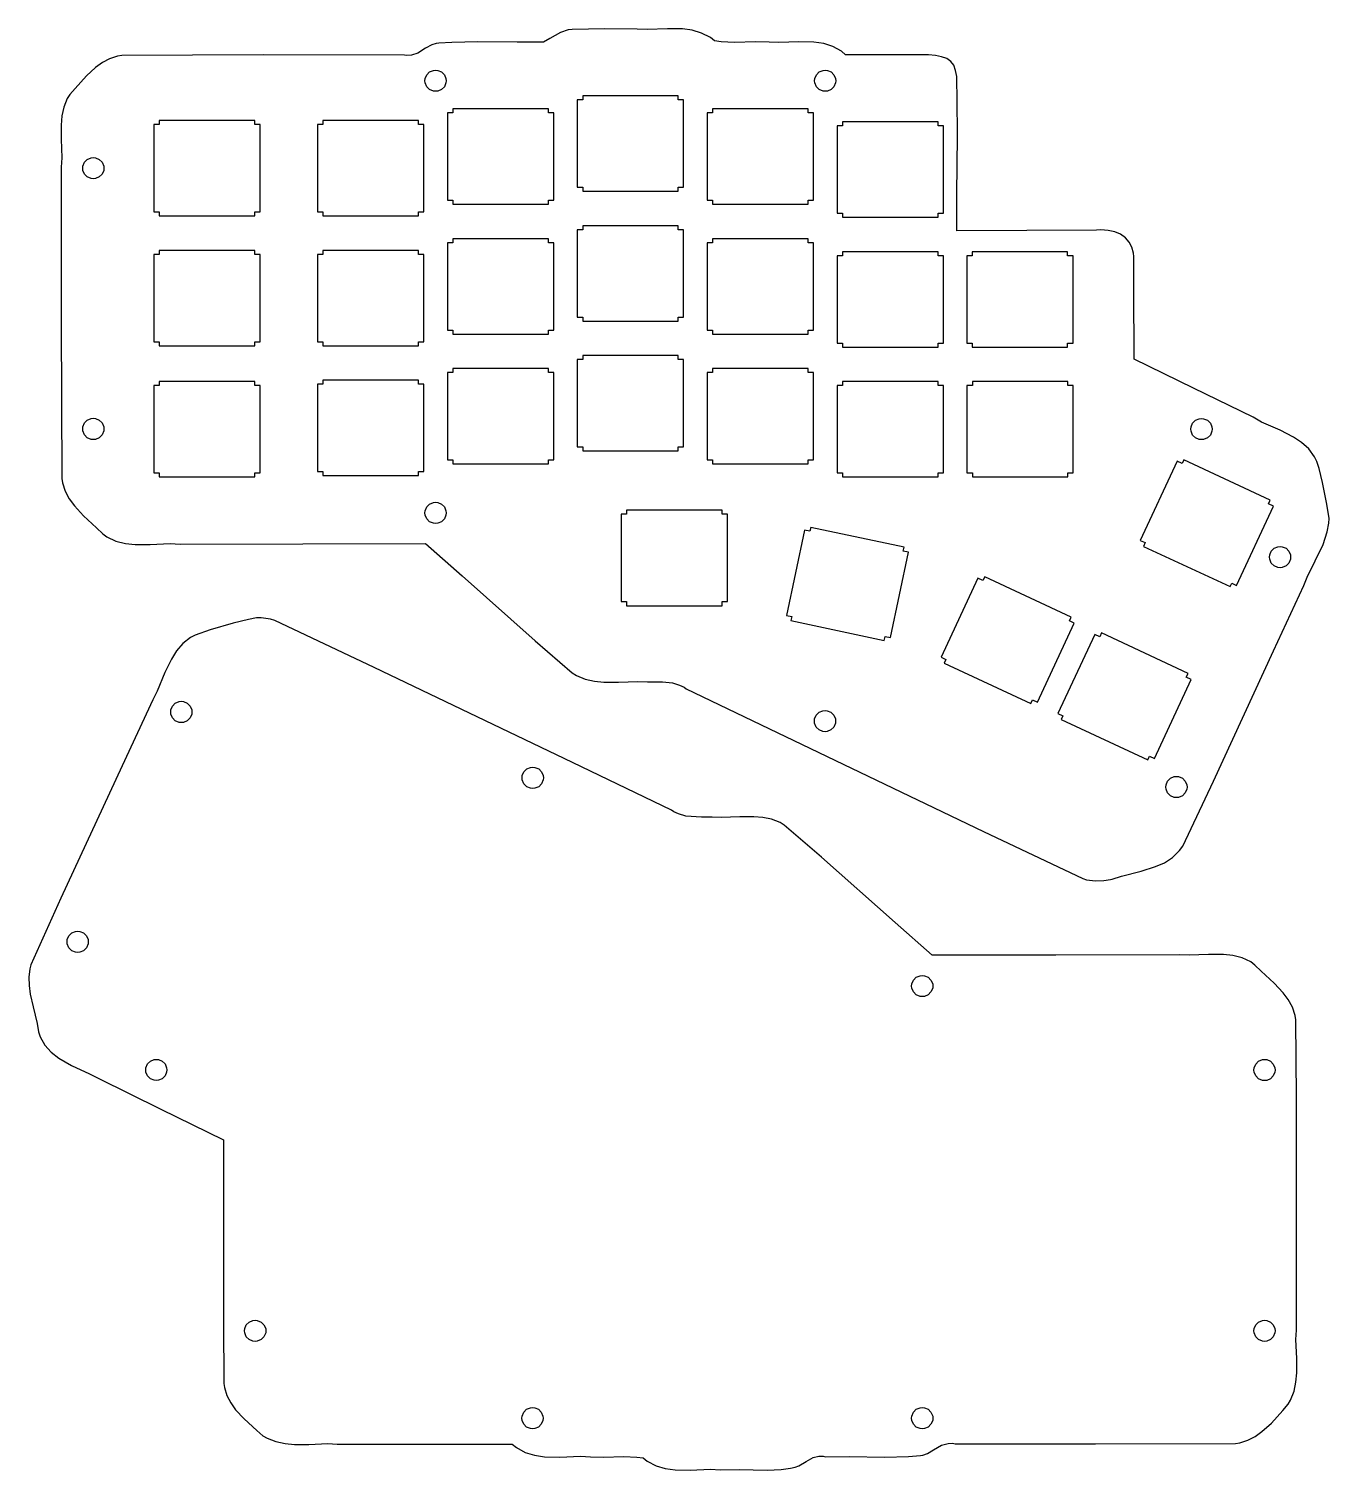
# Model space of a CAD drawing. Extents: x 0.4 to 23.1, y 0.3 to 9.
# Drawn here: x 0.35 to 7.86, y 0.52 to 8.85 of the extents above; entities that cross this region are included whole.
import ezdxf

# ---------------------------------------------------------------- set-up
doc = ezdxf.new("R2010")
doc.units = 0
doc.layers.get('0').update_dxf_attribs({"linetype": 'CONTINUOUS'})

msp = doc.modelspace()

# ---------------------------------------------------------------- linework, layer by layer
at = {"color": 7}
for p, q in [((3.465, 8.839167), (3.421667, 8.824167)), ((3.488333, 8.841667), (3.465, 8.839167)), ((3.676667, 8.844167), (3.488333, 8.841667)), ((3.488333, 8.841667), (3.488333, 8.841667)), ((3.865, 8.843333), (3.676667, 8.844167)), ((3.921667, 8.840833), (3.865, 8.843333)), ((4.039167, 8.845), (3.921667, 8.840833)), ((4.126667, 8.844167), (4.039167, 8.845)), ((4.1825, 8.836667), (4.126667, 8.844167)), ((4.236667, 8.820833), (4.1825, 8.836667)), ((2.678333, 8.753333), (2.6425, 8.734167)), ((2.704167, 8.760833), (2.678333, 8.753333)), ((2.718333, 8.7625), (2.704167, 8.760833)), ((2.793333, 8.766667), (2.718333, 8.7625)), ((2.944167, 8.769167), (2.793333, 8.766667)), ((3.171667, 8.7675), (2.944167, 8.769167)), ((3.3225, 8.768333), (3.171667, 8.7675)), ((3.360833, 8.79), (3.3225, 8.768333)), ((3.421667, 8.824167), (3.360833, 8.79)), ((4.2875, 8.794167), (4.236667, 8.820833)), ((4.311667, 8.775), (4.2875, 8.794167)), ((4.349167, 8.77), (4.311667, 8.775)), ((4.426667, 8.766667), (4.349167, 8.77)), ((4.546667, 8.769167), (4.426667, 8.766667)), ((4.625833, 8.768333), (4.546667, 8.769167)), ((4.681667, 8.765833), (4.625833, 8.768333)), ((4.798333, 8.77), (4.681667, 8.765833)), ((4.885, 8.768333), (4.798333, 8.77)), ((4.941667, 8.76), (4.885, 8.768333)), ((4.994167, 8.7425), (4.941667, 8.76)), ((0.818333, 8.6725), (0.776667, 8.65)), ((0.864167, 8.6875), (0.818333, 8.6725)), ((0.889167, 8.691667), (0.864167, 8.6875)), ((1.704167, 8.694167), (0.889167, 8.691667)), ((2.52, 8.693333), (1.704167, 8.694167)), ((2.534167, 8.690833), (2.52, 8.693333)), ((2.560833, 8.6925), (2.534167, 8.690833)), ((2.5975, 8.705), (2.560833, 8.6925)), ((2.6425, 8.734167), (2.5975, 8.705)), ((5.044167, 8.715), (4.994167, 8.7425)), ((5.0675, 8.695), (5.044167, 8.715)), ((5.295, 8.695), (5.0675, 8.695)), ((5.5225, 8.695), (5.295, 8.695)), ((5.545833, 8.695), (5.5225, 8.695)), ((5.5875, 8.691667), (5.545833, 8.695)), ((5.6225, 8.684167), (5.5875, 8.691667)), ((5.651667, 8.673333), (5.6225, 8.684167)), ((5.675, 8.656667), (5.651667, 8.673333)), ((0.7375, 8.6225), (0.684167, 8.573333)), ((0.776667, 8.65), (0.7375, 8.6225)), ((2.64, 8.5575), (2.649167, 8.579167)), ((2.649167, 8.579167), (2.665833, 8.595833)), ((2.665833, 8.595833), (2.6875, 8.605)), ((2.6875, 8.605), (2.7, 8.605833)), ((2.7, 8.605833), (2.7125, 8.605)), ((2.7125, 8.605), (2.734167, 8.595833)), ((2.734167, 8.595833), (2.750833, 8.579167)), ((2.750833, 8.579167), (2.76, 8.5575)), ((4.89, 8.5575), (4.899167, 8.579167)), ((4.899167, 8.579167), (4.915833, 8.595833)), ((4.915833, 8.595833), (4.9375, 8.605)), ((4.9375, 8.605), (4.95, 8.605833)), ((4.95, 8.605833), (4.9625, 8.605)), ((4.9625, 8.605), (4.984167, 8.595833)), ((4.984167, 8.595833), (5.000833, 8.579167)), ((5.000833, 8.579167), (5.01, 8.5575)), ((5.6925, 8.634167), (5.675, 8.656667)), ((5.703333, 8.605), (5.6925, 8.634167)), ((5.709167, 8.569167), (5.703333, 8.605)), ((0.619167, 8.500833), (0.5875, 8.465833)), ((0.684167, 8.573333), (0.619167, 8.500833)), ((2.639167, 8.545), (2.64, 8.5575)), ((2.64, 8.5325), (2.639167, 8.545)), ((2.649167, 8.510833), (2.64, 8.5325)), ((2.665833, 8.494167), (2.649167, 8.510833)), ((2.6875, 8.485), (2.665833, 8.494167)), ((2.734167, 8.494167), (2.7125, 8.485)), ((2.750833, 8.510833), (2.734167, 8.494167)), ((2.76, 8.5325), (2.750833, 8.510833)), ((2.76, 8.5575), (2.760833, 8.545)), ((2.760833, 8.545), (2.76, 8.5325)), ((2.760833, 8.545), (2.760833, 8.545)), ((4.889167, 8.545), (4.89, 8.5575)), ((4.89, 8.5325), (4.889167, 8.545)), ((4.899167, 8.510833), (4.89, 8.5325)), ((4.915833, 8.494167), (4.899167, 8.510833)), ((4.9375, 8.485), (4.915833, 8.494167)), ((4.984167, 8.494167), (4.9625, 8.485)), ((5.000833, 8.510833), (4.984167, 8.494167)), ((5.01, 8.5325), (5.000833, 8.510833)), ((5.01, 8.5575), (5.010833, 8.545)), ((5.010833, 8.545), (5.01, 8.5325)), ((5.010833, 8.545), (5.010833, 8.545)), ((5.71, 8.548333), (5.709167, 8.569167)), ((5.7125, 8.444167), (5.71, 8.548333)), ((0.573333, 8.441667), (0.553333, 8.3925)), ((0.5875, 8.465833), (0.573333, 8.441667)), ((2.7, 8.484167), (2.6875, 8.485)), ((2.7125, 8.485), (2.7, 8.484167)), ((3.55, 8.434167), (3.518333, 8.434167)), ((3.518333, 8.434167), (3.518333, 7.93)), ((4.101667, 8.4575), (3.55, 8.4575)), ((3.55, 8.4575), (3.55, 8.434167)), ((4.101667, 8.434167), (4.101667, 8.4575)), ((4.1325, 8.434167), (4.101667, 8.434167)), ((4.1325, 7.93), (4.1325, 8.434167)), ((4.95, 8.484167), (4.9375, 8.485)), ((4.9625, 8.485), (4.95, 8.484167)), ((5.714167, 8.225), (5.7125, 8.444167)), ((0.5425, 8.341667), (0.5375, 8.288333)), ((0.553333, 8.3925), (0.5425, 8.341667)), ((2.8, 8.359167), (2.768333, 8.359167)), ((2.768333, 8.359167), (2.768333, 7.855)), ((2.8, 8.3825), (2.8, 8.359167)), ((3.351667, 8.3825), (2.8, 8.3825)), ((2.8, 8.3825), (2.8, 8.3825)), ((3.351667, 8.359167), (3.351667, 8.3825)), ((3.3825, 8.359167), (3.351667, 8.359167)), ((3.3825, 7.855), (3.3825, 8.359167)), ((4.3, 8.359167), (4.268333, 8.359167)), ((4.268333, 8.359167), (4.268333, 7.855)), ((4.851667, 8.3825), (4.3, 8.3825)), ((4.3, 8.3825), (4.3, 8.359167)), ((4.851667, 8.359167), (4.851667, 8.3825)), ((4.8825, 8.359167), (4.851667, 8.359167)), ((4.8825, 7.855), (4.8825, 8.359167)), ((0.5375, 8.288333), (0.538333, 8.2075)), ((1.105, 8.291667), (1.073333, 8.291667)), ((1.073333, 8.291667), (1.073333, 7.7875)), ((1.656667, 8.315), (1.105, 8.315)), ((1.105, 8.315), (1.105, 8.291667)), ((1.656667, 8.291667), (1.656667, 8.315)), ((1.6875, 8.291667), (1.656667, 8.291667)), ((1.6875, 7.7875), (1.6875, 8.291667)), ((2.05, 8.291667), (2.018333, 8.291667)), ((2.018333, 8.291667), (2.018333, 7.7875)), ((2.05, 8.315), (2.05, 8.291667)), ((2.601667, 8.315), (2.05, 8.315)), ((2.05, 8.315), (2.05, 8.315)), ((2.601667, 8.291667), (2.601667, 8.315)), ((2.6325, 8.291667), (2.601667, 8.291667)), ((2.6325, 7.7875), (2.6325, 8.291667)), ((5.05, 8.284167), (5.018333, 8.284167)), ((5.018333, 8.284167), (5.018333, 7.78)), ((5.601667, 8.3075), (5.05, 8.3075)), ((5.05, 8.3075), (5.05, 8.284167)), ((5.601667, 8.284167), (5.601667, 8.3075)), ((5.6325, 8.284167), (5.601667, 8.284167)), ((5.6325, 7.78), (5.6325, 8.284167)), ((0.538333, 8.2075), (0.541667, 8.099167)), ((5.71, 7.889167), (5.714167, 8.225)), ((0.541667, 8.099167), (0.539167, 8.046667)), ((0.6725, 8.074167), (0.689167, 8.090833)), ((0.689167, 8.090833), (0.710833, 8.1)), ((0.710833, 8.1), (0.723333, 8.100833)), ((0.723333, 8.100833), (0.735833, 8.1)), ((0.735833, 8.1), (0.7575, 8.090833)), ((0.7575, 8.090833), (0.774167, 8.074167)), ((0.539167, 8.046667), (0.538333, 7.146667)), ((0.6625, 8.04), (0.663333, 8.0525)), ((0.663333, 8.0275), (0.6625, 8.04)), ((0.663333, 8.0525), (0.6725, 8.074167)), ((0.6725, 8.005833), (0.663333, 8.0275)), ((0.689167, 7.989167), (0.6725, 8.005833)), ((0.774167, 8.005833), (0.7575, 7.989167)), ((0.774167, 8.074167), (0.784167, 8.0525)), ((0.784167, 8.0275), (0.774167, 8.005833)), ((0.784167, 8.0525), (0.785, 8.04)), ((0.785, 8.04), (0.784167, 8.0275)), ((0.785, 8.04), (0.785, 8.04)), ((0.710833, 7.98), (0.689167, 7.989167)), ((0.723333, 7.979167), (0.710833, 7.98)), ((0.735833, 7.98), (0.723333, 7.979167)), ((0.7575, 7.989167), (0.735833, 7.98)), ((3.518333, 7.93), (3.55, 7.93)), ((3.55, 7.93), (3.55, 7.906667)), ((4.101667, 7.906667), (4.101667, 7.93)), ((4.101667, 7.93), (4.1325, 7.93)), ((2.768333, 7.855), (2.8, 7.855)), ((2.8, 7.855), (2.8, 7.831667)), ((2.8, 7.831667), (3.351667, 7.831667)), ((3.351667, 7.831667), (3.351667, 7.855)), ((3.351667, 7.855), (3.3825, 7.855)), ((3.55, 7.906667), (4.101667, 7.906667)), ((3.55, 7.906667), (3.55, 7.906667)), ((4.268333, 7.855), (4.3, 7.855)), ((4.3, 7.855), (4.3, 7.831667)), ((4.3, 7.831667), (4.851667, 7.831667)), ((4.3, 7.831667), (4.3, 7.831667)), ((4.851667, 7.831667), (4.851667, 7.855)), ((4.851667, 7.855), (4.8825, 7.855)), ((5.71, 7.678333), (5.71, 7.889167)), ((1.073333, 7.7875), (1.105, 7.7875)), ((1.105, 7.7875), (1.105, 7.764167)), ((1.105, 7.764167), (1.656667, 7.764167)), ((1.105, 7.764167), (1.105, 7.764167)), ((1.656667, 7.764167), (1.656667, 7.7875)), ((1.656667, 7.7875), (1.6875, 7.7875)), ((2.018333, 7.7875), (2.05, 7.7875)), ((2.05, 7.7875), (2.05, 7.764167)), ((2.05, 7.764167), (2.601667, 7.764167)), ((2.601667, 7.764167), (2.601667, 7.7875)), ((2.601667, 7.7875), (2.6325, 7.7875)), ((5.018333, 7.78), (5.05, 7.78)), ((5.018333, 7.78), (5.018333, 7.78)), ((5.05, 7.78), (5.05, 7.756667)), ((5.05, 7.756667), (5.601667, 7.756667)), ((5.601667, 7.756667), (5.601667, 7.78)), ((5.601667, 7.78), (5.6325, 7.78)), ((3.55, 7.684167), (3.518333, 7.684167)), ((3.518333, 7.684167), (3.518333, 7.18)), ((4.101667, 7.7075), (3.55, 7.7075)), ((3.55, 7.7075), (3.55, 7.684167)), ((4.101667, 7.684167), (4.101667, 7.7075)), ((4.101667, 7.7075), (4.101667, 7.7075)), ((4.1325, 7.684167), (4.101667, 7.684167)), ((4.1325, 7.18), (4.1325, 7.684167)), ((6.114167, 7.68), (5.71, 7.678333)), ((6.5175, 7.681667), (6.114167, 7.68)), ((6.540833, 7.683333), (6.5175, 7.681667)), ((6.584167, 7.680833), (6.540833, 7.683333)), ((6.6225, 7.6725), (6.584167, 7.680833)), ((6.655833, 7.658333), (6.6225, 7.6725)), ((2.8, 7.609167), (2.768333, 7.609167)), ((2.768333, 7.609167), (2.768333, 7.105)), ((2.8, 7.6325), (2.8, 7.609167)), ((3.351667, 7.6325), (2.8, 7.6325)), ((2.8, 7.6325), (2.8, 7.6325)), ((3.351667, 7.609167), (3.351667, 7.6325)), ((3.3825, 7.609167), (3.351667, 7.609167)), ((3.3825, 7.105), (3.3825, 7.609167)), ((4.3, 7.609167), (4.268333, 7.609167)), ((4.268333, 7.609167), (4.268333, 7.105)), ((4.851667, 7.6325), (4.3, 7.6325)), ((4.3, 7.6325), (4.3, 7.609167)), ((4.851667, 7.609167), (4.851667, 7.6325)), ((4.8825, 7.609167), (4.851667, 7.609167)), ((4.8825, 7.105), (4.8825, 7.609167)), ((6.683333, 7.638333), (6.655833, 7.658333)), ((6.705, 7.613333), (6.683333, 7.638333)), ((6.720833, 7.583333), (6.705, 7.613333)), ((6.73, 7.549167), (6.720833, 7.583333)), ((1.105, 7.541667), (1.073333, 7.541667)), ((1.073333, 7.541667), (1.073333, 7.0375)), ((1.656667, 7.565), (1.105, 7.565)), ((1.105, 7.565), (1.105, 7.541667)), ((1.656667, 7.541667), (1.656667, 7.565)), ((1.6875, 7.541667), (1.656667, 7.541667)), ((1.6875, 7.0375), (1.6875, 7.541667)), ((2.05, 7.541667), (2.018333, 7.541667)), ((2.018333, 7.541667), (2.018333, 7.0375)), ((2.601667, 7.565), (2.05, 7.565)), ((2.05, 7.565), (2.05, 7.541667)), ((2.601667, 7.541667), (2.601667, 7.565)), ((2.6325, 7.541667), (2.601667, 7.541667)), ((2.6325, 7.0375), (2.6325, 7.541667)), ((5.05, 7.534167), (5.018333, 7.534167)), ((5.018333, 7.534167), (5.018333, 7.03)), ((5.601667, 7.5575), (5.05, 7.5575)), ((5.05, 7.5575), (5.05, 7.534167)), ((5.601667, 7.534167), (5.601667, 7.5575)), ((5.6325, 7.534167), (5.601667, 7.534167)), ((5.6325, 7.03), (5.6325, 7.534167)), ((5.799167, 7.533333), (5.7675, 7.533333)), ((5.7675, 7.533333), (5.7675, 7.029167)), ((6.35, 7.556667), (5.799167, 7.556667)), ((5.799167, 7.556667), (5.799167, 7.533333)), ((6.35, 7.533333), (6.35, 7.556667)), ((6.381667, 7.533333), (6.35, 7.533333)), ((6.381667, 7.029167), (6.381667, 7.533333)), ((6.731667, 7.53), (6.73, 7.549167)), ((6.7325, 7.345833), (6.731667, 7.53)), ((6.735, 6.936667), (6.7325, 7.345833)), ((3.518333, 7.18), (3.55, 7.18)), ((3.55, 7.18), (3.55, 7.156667)), ((4.101667, 7.156667), (4.101667, 7.18)), ((4.101667, 7.18), (4.1325, 7.18)), ((0.538333, 7.146667), (0.541667, 6.2475)), ((2.768333, 7.105), (2.8, 7.105)), ((2.8, 7.105), (2.8, 7.081667)), ((2.8, 7.081667), (3.351667, 7.081667)), ((3.351667, 7.081667), (3.351667, 7.105)), ((3.351667, 7.105), (3.3825, 7.105)), ((3.55, 7.156667), (4.101667, 7.156667)), ((4.268333, 7.105), (4.3, 7.105)), ((4.3, 7.105), (4.3, 7.081667)), ((4.3, 7.081667), (4.851667, 7.081667)), ((4.851667, 7.081667), (4.851667, 7.105)), ((4.851667, 7.105), (4.8825, 7.105)), ((4.851667, 7.081667), (4.851667, 7.081667)), ((1.073333, 7.0375), (1.105, 7.0375)), ((1.105, 7.0375), (1.105, 7.014167)), ((1.105, 7.014167), (1.656667, 7.014167)), ((1.105, 7.014167), (1.105, 7.014167)), ((1.656667, 7.014167), (1.656667, 7.0375)), ((1.656667, 7.0375), (1.6875, 7.0375)), ((2.018333, 7.0375), (2.05, 7.0375)), ((2.05, 7.0375), (2.05, 7.014167)), ((2.05, 7.014167), (2.601667, 7.014167)), ((2.05, 7.014167), (2.05, 7.014167)), ((2.601667, 7.014167), (2.601667, 7.0375)), ((2.601667, 7.0375), (2.6325, 7.0375)), ((5.018333, 7.03), (5.05, 7.03)), ((5.05, 7.03), (5.05, 7.006667)), ((5.05, 7.006667), (5.601667, 7.006667)), ((5.05, 7.006667), (5.05, 7.006667)), ((5.601667, 7.006667), (5.601667, 7.03)), ((5.601667, 7.03), (5.6325, 7.03)), ((5.7675, 7.029167), (5.799167, 7.029167)), ((5.799167, 7.029167), (5.799167, 7.005)), ((5.799167, 7.005), (6.35, 7.005)), ((5.799167, 7.005), (5.799167, 7.005)), ((6.35, 7.005), (6.35, 7.029167)), ((6.35, 7.029167), (6.381667, 7.029167)), ((3.55, 6.934167), (3.518333, 6.934167)), ((3.518333, 6.934167), (3.518333, 6.43)), ((3.55, 6.9575), (3.55, 6.934167)), ((4.101667, 6.9575), (3.55, 6.9575)), ((3.55, 6.9575), (3.55, 6.9575)), ((4.101667, 6.934167), (4.101667, 6.9575)), ((4.1325, 6.934167), (4.101667, 6.934167)), ((4.1325, 6.43), (4.1325, 6.934167)), ((7.0775, 6.768333), (6.735, 6.936667)), ((2.8, 6.859167), (2.768333, 6.859167)), ((2.768333, 6.859167), (2.768333, 6.355)), ((2.8, 6.8825), (2.8, 6.859167)), ((3.351667, 6.8825), (2.8, 6.8825)), ((2.8, 6.8825), (2.8, 6.8825)), ((3.351667, 6.859167), (3.351667, 6.8825)), ((3.3825, 6.859167), (3.351667, 6.859167)), ((3.3825, 6.355), (3.3825, 6.859167)), ((4.3, 6.859167), (4.268333, 6.859167)), ((4.268333, 6.859167), (4.268333, 6.355)), ((4.851667, 6.8825), (4.3, 6.8825)), ((4.3, 6.8825), (4.3, 6.859167)), ((4.851667, 6.859167), (4.851667, 6.8825)), ((4.8825, 6.859167), (4.851667, 6.859167)), ((4.8825, 6.355), (4.8825, 6.859167)), ((1.105, 6.784167), (1.073333, 6.784167)), ((1.073333, 6.784167), (1.073333, 6.28)), ((1.656667, 6.8075), (1.105, 6.8075)), ((1.105, 6.8075), (1.105, 6.784167)), ((1.656667, 6.784167), (1.656667, 6.8075)), ((1.6875, 6.784167), (1.656667, 6.784167)), ((1.6875, 6.28), (1.6875, 6.784167)), ((2.05, 6.791667), (2.018333, 6.791667)), ((2.018333, 6.791667), (2.018333, 6.2875)), ((2.601667, 6.815), (2.05, 6.815)), ((2.05, 6.815), (2.05, 6.791667)), ((2.601667, 6.791667), (2.601667, 6.815)), ((2.6325, 6.791667), (2.601667, 6.791667)), ((2.6325, 6.2875), (2.6325, 6.791667)), ((5.05, 6.784167), (5.018333, 6.784167)), ((5.018333, 6.784167), (5.018333, 6.28)), ((5.601667, 6.8075), (5.05, 6.8075)), ((5.05, 6.8075), (5.05, 6.784167)), ((5.601667, 6.784167), (5.601667, 6.8075)), ((5.6325, 6.784167), (5.601667, 6.784167)), ((5.6325, 6.28), (5.6325, 6.784167)), ((5.768333, 6.784167), (5.768333, 6.28)), ((5.8, 6.784167), (5.768333, 6.784167)), ((5.768333, 6.784167), (5.768333, 6.784167)), ((6.351667, 6.8075), (5.8, 6.8075)), ((5.8, 6.8075), (5.8, 6.784167)), ((6.351667, 6.784167), (6.351667, 6.8075)), ((6.3825, 6.784167), (6.351667, 6.784167)), ((6.3825, 6.28), (6.3825, 6.784167)), ((7.420833, 6.600833), (7.0775, 6.768333)), ((0.6725, 6.568333), (0.689167, 6.585)), ((0.689167, 6.585), (0.710833, 6.594167)), ((0.710833, 6.594167), (0.723333, 6.595)), ((0.723333, 6.595), (0.735833, 6.594167)), ((0.735833, 6.594167), (0.7575, 6.585)), ((0.7575, 6.585), (0.774167, 6.568333)), ((7.071667, 6.566667), (7.088333, 6.583333)), ((7.088333, 6.583333), (7.11, 6.5925)), ((7.11, 6.5925), (7.1225, 6.593333)), ((7.1225, 6.593333), (7.135, 6.5925)), ((7.135, 6.5925), (7.1575, 6.583333)), ((7.1575, 6.583333), (7.174167, 6.566667)), ((7.47, 6.573333), (7.420833, 6.600833)), ((0.6625, 6.534167), (0.663333, 6.545833)), ((0.663333, 6.521667), (0.6625, 6.534167)), ((0.663333, 6.545833), (0.6725, 6.568333)), ((0.6725, 6.499167), (0.663333, 6.521667)), ((0.689167, 6.4825), (0.6725, 6.499167)), ((0.774167, 6.499167), (0.7575, 6.4825)), ((0.774167, 6.568333), (0.784167, 6.545833)), ((0.784167, 6.521667), (0.774167, 6.499167)), ((0.784167, 6.545833), (0.785, 6.534167)), ((0.785, 6.534167), (0.784167, 6.521667)), ((0.785, 6.534167), (0.785, 6.534167)), ((7.061667, 6.5325), (7.0625, 6.545)), ((7.0625, 6.52), (7.061667, 6.5325)), ((7.0625, 6.545), (7.071667, 6.566667)), ((7.071667, 6.498333), (7.0625, 6.52)), ((7.088333, 6.481667), (7.071667, 6.498333)), ((7.174167, 6.498333), (7.1575, 6.481667)), ((7.174167, 6.566667), (7.183333, 6.545)), ((7.183333, 6.52), (7.174167, 6.498333)), ((7.183333, 6.545), (7.184167, 6.5325)), ((7.184167, 6.5325), (7.183333, 6.52)), ((7.184167, 6.5325), (7.184167, 6.5325)), ((7.576667, 6.526667), (7.47, 6.573333)), ((7.653333, 6.486667), (7.576667, 6.526667)), ((0.710833, 6.473333), (0.689167, 6.4825)), ((0.723333, 6.4725), (0.710833, 6.473333)), ((0.735833, 6.473333), (0.723333, 6.4725)), ((0.7575, 6.4825), (0.735833, 6.473333)), ((3.518333, 6.43), (3.55, 6.43)), ((3.55, 6.43), (3.55, 6.406667)), ((4.101667, 6.406667), (4.101667, 6.43)), ((4.101667, 6.43), (4.1325, 6.43)), ((7.11, 6.4725), (7.088333, 6.481667)), ((7.1225, 6.471667), (7.11, 6.4725)), ((7.135, 6.4725), (7.1225, 6.471667)), ((7.1575, 6.481667), (7.135, 6.4725)), ((7.700833, 6.455833), (7.653333, 6.486667)), ((7.7425, 6.418333), (7.700833, 6.455833)), ((7.775833, 6.3725), (7.7425, 6.418333)), ((2.768333, 6.355), (2.8, 6.355)), ((2.8, 6.355), (2.8, 6.331667)), ((2.8, 6.331667), (3.351667, 6.331667)), ((3.351667, 6.331667), (3.351667, 6.355)), ((3.351667, 6.355), (3.3825, 6.355)), ((3.55, 6.406667), (4.101667, 6.406667)), ((4.268333, 6.355), (4.3, 6.355)), ((4.3, 6.355), (4.3, 6.331667)), ((4.3, 6.331667), (4.851667, 6.331667)), ((4.851667, 6.331667), (4.851667, 6.355)), ((4.851667, 6.355), (4.8825, 6.355)), ((4.851667, 6.331667), (4.851667, 6.331667)), ((6.981667, 6.346667), (6.769167, 5.89)), ((7.010833, 6.333333), (6.981667, 6.346667)), ((7.020833, 6.355), (7.010833, 6.333333)), ((7.52, 6.121667), (7.020833, 6.355)), ((7.789167, 6.345833), (7.775833, 6.3725)), ((7.801667, 6.305833), (7.789167, 6.345833)), ((0.541667, 6.2475), (0.545833, 6.221667)), ((1.073333, 6.28), (1.105, 6.28)), ((1.105, 6.28), (1.105, 6.256667)), ((1.105, 6.256667), (1.656667, 6.256667)), ((1.105, 6.256667), (1.105, 6.256667)), ((1.656667, 6.256667), (1.656667, 6.28)), ((1.656667, 6.28), (1.6875, 6.28)), ((2.018333, 6.2875), (2.05, 6.2875)), ((2.05, 6.2875), (2.05, 6.264167)), ((2.05, 6.264167), (2.601667, 6.264167)), ((2.05, 6.264167), (2.05, 6.264167)), ((2.601667, 6.264167), (2.601667, 6.2875)), ((2.601667, 6.2875), (2.6325, 6.2875)), ((5.018333, 6.28), (5.05, 6.28)), ((5.05, 6.28), (5.05, 6.256667)), ((5.05, 6.256667), (5.601667, 6.256667)), ((5.05, 6.256667), (5.05, 6.256667)), ((5.601667, 6.256667), (5.601667, 6.28)), ((5.601667, 6.28), (5.6325, 6.28)), ((5.768333, 6.28), (5.8, 6.28)), ((5.8, 6.28), (5.8, 6.256667)), ((5.8, 6.256667), (6.351667, 6.256667)), ((6.351667, 6.256667), (6.351667, 6.28)), ((6.351667, 6.28), (6.3825, 6.28)), ((7.8225, 6.223333), (7.801667, 6.305833)), ((0.545833, 6.221667), (0.561667, 6.173333)), ((0.561667, 6.173333), (0.585, 6.129167)), ((7.8475, 6.099167), (7.8225, 6.223333)), ((0.585, 6.129167), (0.615, 6.089167)), ((0.615, 6.089167), (0.6675, 6.0325)), ((2.64, 6.060833), (2.649167, 6.083333)), ((2.649167, 6.083333), (2.665833, 6.099167)), ((2.665833, 6.099167), (2.6875, 6.109167)), ((2.6875, 6.109167), (2.7, 6.11)), ((2.7, 6.11), (2.7125, 6.109167)), ((2.7125, 6.109167), (2.734167, 6.099167)), ((2.734167, 6.099167), (2.750833, 6.083333)), ((2.750833, 6.083333), (2.76, 6.060833)), ((7.325833, 5.63), (7.538333, 6.086667)), ((7.51, 6.1), (7.52, 6.121667)), ((7.538333, 6.086667), (7.51, 6.1)), ((7.51, 6.1), (7.51, 6.1)), ((7.86, 6.015833), (7.8475, 6.099167)), ((0.6675, 6.0325), (0.7425, 5.9625)), ((2.639167, 6.048333), (2.64, 6.060833)), ((2.64, 6.035833), (2.639167, 6.048333)), ((2.649167, 6.014167), (2.64, 6.035833)), ((2.665833, 5.9975), (2.649167, 6.014167)), ((2.6875, 5.988333), (2.665833, 5.9975)), ((2.734167, 5.9975), (2.7125, 5.988333)), ((2.750833, 6.014167), (2.734167, 5.9975)), ((2.76, 6.035833), (2.750833, 6.014167)), ((2.76, 6.060833), (2.760833, 6.048333)), ((2.760833, 6.048333), (2.76, 6.035833)), ((2.760833, 6.048333), (2.760833, 6.048333)), ((3.803333, 6.040833), (3.771667, 6.040833)), ((3.771667, 6.040833), (3.771667, 5.536667)), ((3.803333, 6.064167), (3.803333, 6.040833)), ((4.354167, 6.064167), (3.803333, 6.064167)), ((3.803333, 6.064167), (3.803333, 6.064167)), ((4.354167, 6.040833), (4.354167, 6.064167)), ((4.385833, 6.040833), (4.354167, 6.040833)), ((4.385833, 5.536667), (4.385833, 6.040833)), ((7.858333, 5.989167), (7.86, 6.015833)), ((0.7425, 5.9625), (0.778333, 5.926667)), ((0.778333, 5.926667), (0.8025, 5.91)), ((2.7, 5.9875), (2.6875, 5.988333)), ((2.7125, 5.988333), (2.7, 5.9875)), ((4.830833, 5.949167), (4.725833, 5.455833)), ((4.861667, 5.9425), (4.830833, 5.949167)), ((4.866667, 5.965), (4.861667, 5.9425)), ((5.405833, 5.850833), (4.866667, 5.965)), ((7.825, 5.865), (7.849167, 5.938333)), ((7.849167, 5.938333), (7.858333, 5.989167)), ((0.8025, 5.91), (0.854167, 5.885833)), ((0.854167, 5.885833), (0.909167, 5.8725)), ((0.909167, 5.8725), (0.965, 5.865833)), ((0.965, 5.865833), (1.0525, 5.865833)), ((1.0525, 5.865833), (1.168333, 5.870833)), ((1.168333, 5.870833), (1.225, 5.868333)), ((1.225, 5.868333), (1.934167, 5.869167)), ((1.934167, 5.869167), (2.6425, 5.870833)), ((2.6425, 5.870833), (2.854167, 5.684167)), ((5.400833, 5.8275), (5.405833, 5.850833)), ((6.769167, 5.89), (6.7975, 5.876667)), ((6.7975, 5.876667), (6.7875, 5.855)), ((6.7875, 5.855), (7.2875, 5.6225)), ((7.525833, 5.8275), (7.5425, 5.844167)), ((7.5425, 5.844167), (7.564167, 5.853333)), ((7.564167, 5.853333), (7.576667, 5.854167)), ((7.576667, 5.854167), (7.589167, 5.853333)), ((7.589167, 5.853333), (7.610833, 5.844167)), ((7.610833, 5.844167), (7.6275, 5.8275)), ((7.78, 5.770833), (7.825, 5.865)), ((5.326667, 5.328333), (5.431667, 5.820833)), ((5.431667, 5.820833), (5.400833, 5.8275)), ((7.515833, 5.793333), (7.516667, 5.805833)), ((7.516667, 5.780833), (7.515833, 5.793333)), ((7.516667, 5.805833), (7.525833, 5.8275)), ((7.525833, 5.758333), (7.516667, 5.780833)), ((7.5425, 5.7425), (7.525833, 5.758333)), ((7.6275, 5.758333), (7.610833, 5.7425)), ((7.6275, 5.8275), (7.636667, 5.805833)), ((7.636667, 5.780833), (7.6275, 5.758333)), ((7.636667, 5.805833), (7.6375, 5.793333)), ((7.6375, 5.793333), (7.636667, 5.780833)), ((7.6375, 5.793333), (7.6375, 5.793333)), ((7.733333, 5.676667), (7.78, 5.770833)), ((2.854167, 5.684167), (3.275833, 5.309167)), ((5.831667, 5.671667), (5.619167, 5.215)), ((5.860833, 5.658333), (5.831667, 5.671667)), ((5.870833, 5.68), (5.860833, 5.658333)), ((6.37, 5.446667), (5.870833, 5.68)), ((7.564167, 5.7325), (7.5425, 5.7425)), ((7.576667, 5.731667), (7.564167, 5.7325)), ((7.589167, 5.7325), (7.576667, 5.731667)), ((7.610833, 5.7425), (7.589167, 5.7325)), ((7.713333, 5.629167), (7.733333, 5.676667)), ((7.2875, 5.6225), (7.2975, 5.643333)), ((7.2975, 5.643333), (7.325833, 5.63)), ((7.539167, 5.2525), (7.713333, 5.629167)), ((3.771667, 5.536667), (3.803333, 5.536667)), ((3.803333, 5.536667), (3.803333, 5.5125)), ((3.803333, 5.5125), (4.354167, 5.5125)), ((4.354167, 5.5125), (4.354167, 5.536667)), ((4.354167, 5.536667), (4.385833, 5.536667)), ((1.620833, 5.4325), (1.531667, 5.411667)), ((1.665833, 5.441667), (1.620833, 5.4325)), ((1.693333, 5.4425), (1.665833, 5.441667)), ((1.665833, 5.441667), (1.665833, 5.441667)), ((1.746667, 5.434167), (1.693333, 5.4425)), ((1.7725, 5.4275), (1.746667, 5.434167)), ((2.345833, 5.155833), (1.7725, 5.4275)), ((4.725833, 5.455833), (4.756667, 5.449167)), ((4.756667, 5.449167), (4.751667, 5.426667)), ((4.751667, 5.426667), (5.290833, 5.311667)), ((6.36, 5.425), (6.37, 5.446667)), ((6.388333, 5.411667), (6.36, 5.425)), ((1.311667, 5.3425), (1.285833, 5.328333)), ((1.398333, 5.3725), (1.311667, 5.3425)), ((1.531667, 5.411667), (1.398333, 5.3725)), ((5.290833, 5.311667), (5.295833, 5.335)), ((5.295833, 5.335), (5.326667, 5.328333)), ((5.295833, 5.335), (5.295833, 5.335)), ((6.175833, 4.955), (6.388333, 5.411667)), ((6.506667, 5.346667), (6.294167, 4.89)), ((6.535833, 5.333333), (6.506667, 5.346667)), ((6.545833, 5.355), (6.535833, 5.333333)), ((7.045, 5.121667), (6.545833, 5.355)), ((1.205, 5.251667), (1.175, 5.204167)), ((1.240833, 5.294167), (1.205, 5.251667)), ((1.285833, 5.328333), (1.240833, 5.294167)), ((3.275833, 5.309167), (3.489167, 5.124167)), ((7.191667, 4.498333), (7.539167, 5.2525)), ((1.175, 5.204167), (1.1375, 5.125833)), ((5.619167, 5.215), (5.6475, 5.201667)), ((5.6475, 5.201667), (5.6375, 5.18)), ((5.6375, 5.18), (6.136667, 4.9475)), ((5.6375, 5.18), (5.6375, 5.18)), ((1.1375, 5.125833), (1.093333, 5.019167)), ((3.490833, 4.605833), (2.345833, 5.155833)), ((3.489167, 5.124167), (3.513333, 5.108333)), ((3.513333, 5.108333), (3.564167, 5.0875)), ((3.564167, 5.0875), (3.6175, 5.075833)), ((6.850833, 4.63), (7.063333, 5.086667)), ((7.035, 5.1), (7.045, 5.121667)), ((7.063333, 5.086667), (7.035, 5.1)), ((7.035, 5.1), (7.035, 5.1)), ((1.093333, 5.019167), (1.0675, 4.969167)), ((3.6175, 5.075833), (3.6725, 5.070833)), ((3.6725, 5.070833), (3.755833, 5.070833)), ((3.755833, 5.070833), (3.868333, 5.075)), ((3.868333, 5.075), (3.923333, 5.0725)), ((3.923333, 5.0725), (3.9525, 5.073333)), ((3.9525, 5.073333), (4.010833, 5.073333)), ((4.010833, 5.073333), (4.0675, 5.0675)), ((4.0675, 5.0675), (4.108333, 5.054167)), ((4.108333, 5.054167), (4.135, 5.040833)), ((4.135, 5.040833), (4.1475, 5.031667)), ((4.1475, 5.031667), (4.72, 4.7575)), ((1.0675, 4.969167), (0.890833, 4.586667)), ((1.171667, 4.910833), (1.180833, 4.9325)), ((1.180833, 4.9325), (1.1975, 4.949167)), ((1.1975, 4.949167), (1.22, 4.958333)), ((1.22, 4.958333), (1.2325, 4.96)), ((1.2325, 4.96), (1.244167, 4.958333)), ((1.244167, 4.958333), (1.266667, 4.949167)), ((1.266667, 4.949167), (1.283333, 4.9325)), ((1.283333, 4.9325), (1.2925, 4.910833)), ((6.136667, 4.9475), (6.146667, 4.968333)), ((6.146667, 4.968333), (6.175833, 4.955)), ((1.170833, 4.898333), (1.171667, 4.910833)), ((1.171667, 4.885833), (1.170833, 4.898333)), ((1.170833, 4.898333), (1.170833, 4.898333)), ((1.180833, 4.864167), (1.171667, 4.885833)), ((1.1975, 4.8475), (1.180833, 4.864167)), ((1.22, 4.838333), (1.1975, 4.8475)), ((1.2325, 4.8375), (1.22, 4.838333)), ((1.244167, 4.838333), (1.2325, 4.8375)), ((1.266667, 4.8475), (1.244167, 4.838333)), ((1.283333, 4.864167), (1.266667, 4.8475)), ((1.2925, 4.885833), (1.283333, 4.864167)), ((1.2925, 4.910833), (1.293333, 4.898333)), ((1.293333, 4.898333), (1.2925, 4.885833)), ((4.888333, 4.845833), (4.889167, 4.858333)), ((4.889167, 4.833333), (4.888333, 4.845833)), ((4.889167, 4.858333), (4.898333, 4.88)), ((4.898333, 4.810833), (4.889167, 4.833333)), ((4.898333, 4.88), (4.915, 4.896667)), ((4.915, 4.896667), (4.936667, 4.905833)), ((4.936667, 4.905833), (4.949167, 4.906667)), ((4.949167, 4.906667), (4.961667, 4.905833)), ((4.961667, 4.905833), (4.983333, 4.896667)), ((4.983333, 4.896667), (5, 4.88)), ((5, 4.88), (5.009167, 4.858333)), ((5.009167, 4.833333), (5, 4.810833)), ((5.009167, 4.858333), (5.01, 4.845833)), ((5.01, 4.845833), (5.009167, 4.833333)), ((5.01, 4.845833), (5.01, 4.845833)), ((6.294167, 4.89), (6.3225, 4.876667)), ((6.3225, 4.876667), (6.3125, 4.855)), ((6.3125, 4.855), (6.8125, 4.6225)), ((4.72, 4.7575), (5.864167, 4.208333)), ((4.915, 4.795), (4.898333, 4.810833)), ((4.936667, 4.785), (4.915, 4.795)), ((4.949167, 4.784167), (4.936667, 4.785)), ((4.961667, 4.785), (4.949167, 4.784167)), ((4.983333, 4.795), (4.961667, 4.785)), ((5, 4.810833), (4.983333, 4.795)), ((0.890833, 4.586667), (0.536667, 3.8225)), ((4.063333, 4.331667), (3.490833, 4.605833)), ((6.8125, 4.6225), (6.8225, 4.643333)), ((6.8225, 4.643333), (6.850833, 4.63)), ((3.2, 4.518333), (3.200833, 4.530833)), ((3.200833, 4.505833), (3.2, 4.518333)), ((3.2, 4.518333), (3.2, 4.518333)), ((3.200833, 4.530833), (3.21, 4.5525)), ((3.21, 4.483333), (3.200833, 4.505833)), ((3.21, 4.5525), (3.226667, 4.569167)), ((3.226667, 4.569167), (3.248333, 4.578333)), ((3.248333, 4.578333), (3.260833, 4.579167)), ((3.260833, 4.579167), (3.273333, 4.578333)), ((3.273333, 4.578333), (3.295833, 4.569167)), ((3.295833, 4.569167), (3.311667, 4.5525)), ((3.311667, 4.5525), (3.321667, 4.530833)), ((3.321667, 4.505833), (3.311667, 4.483333)), ((3.321667, 4.530833), (3.3225, 4.518333)), ((3.3225, 4.518333), (3.321667, 4.505833)), ((6.918333, 4.4775), (6.9275, 4.499167)), ((6.9275, 4.499167), (6.944167, 4.515833)), ((6.944167, 4.515833), (6.965833, 4.525)), ((6.965833, 4.525), (6.978333, 4.525833)), ((6.978333, 4.525833), (6.990833, 4.525)), ((6.990833, 4.525), (7.0125, 4.515833)), ((7.0125, 4.515833), (7.029167, 4.499167)), ((7.014167, 4.123333), (7.191667, 4.498333)), ((7.029167, 4.499167), (7.038333, 4.4775)), ((3.226667, 4.466667), (3.21, 4.483333)), ((3.248333, 4.4575), (3.226667, 4.466667)), ((3.260833, 4.456667), (3.248333, 4.4575)), ((3.273333, 4.4575), (3.260833, 4.456667)), ((3.295833, 4.466667), (3.273333, 4.4575)), ((3.311667, 4.483333), (3.295833, 4.466667)), ((6.9175, 4.465), (6.918333, 4.4775)), ((6.918333, 4.4525), (6.9175, 4.465)), ((6.9275, 4.430833), (6.918333, 4.4525)), ((6.944167, 4.414167), (6.9275, 4.430833)), ((6.965833, 4.405), (6.944167, 4.414167)), ((7.0125, 4.414167), (6.990833, 4.405)), ((7.029167, 4.430833), (7.0125, 4.414167)), ((7.038333, 4.4525), (7.029167, 4.430833)), ((7.038333, 4.4775), (7.039167, 4.465)), ((7.039167, 4.465), (7.038333, 4.4525)), ((7.039167, 4.465), (7.039167, 4.465)), ((4.076667, 4.3225), (4.063333, 4.331667)), ((6.978333, 4.404167), (6.965833, 4.405)), ((6.990833, 4.405), (6.978333, 4.404167)), ((4.103333, 4.309167), (4.076667, 4.3225)), ((4.145833, 4.295833), (4.103333, 4.309167)), ((4.235833, 4.29), (4.145833, 4.295833)), ((4.296667, 4.291667), (4.235833, 4.29)), ((4.349167, 4.288333), (4.296667, 4.291667)), ((4.456667, 4.2925), (4.349167, 4.288333)), ((4.5375, 4.293333), (4.456667, 4.2925)), ((4.59, 4.289167), (4.5375, 4.293333)), ((4.640833, 4.278333), (4.59, 4.289167)), ((4.69, 4.259167), (4.640833, 4.278333)), ((4.713333, 4.245), (4.69, 4.259167)), ((4.929167, 4.06), (4.713333, 4.245)), ((5.864167, 4.208333), (6.438333, 3.936667)), ((6.955833, 4.058333), (6.996667, 4.098333)), ((6.996667, 4.098333), (7.014167, 4.123333)), ((5.354167, 3.681667), (4.929167, 4.06)), ((6.774167, 3.979167), (6.8575, 4.005)), ((6.8575, 4.005), (6.909167, 4.0275)), ((6.909167, 4.0275), (6.955833, 4.058333)), ((6.438333, 3.936667), (6.459167, 3.929167)), ((6.459167, 3.929167), (6.51, 3.9225)), ((6.51, 3.9225), (6.559167, 3.924167)), ((6.559167, 3.924167), (6.5975, 3.93)), ((6.5975, 3.93), (6.606667, 3.933333)), ((6.606667, 3.933333), (6.66, 3.950833)), ((6.66, 3.950833), (6.774167, 3.979167)), ((0.536667, 3.8225), (0.363333, 3.438333)), ((5.568333, 3.493333), (5.354167, 3.681667)), ((0.5725, 3.570833), (0.573333, 3.583333)), ((0.573333, 3.583333), (0.5825, 3.605)), ((0.5825, 3.605), (0.599167, 3.621667)), ((0.599167, 3.621667), (0.620833, 3.630833)), ((0.620833, 3.630833), (0.633333, 3.631667)), ((0.633333, 3.631667), (0.645833, 3.630833)), ((0.645833, 3.630833), (0.6675, 3.621667)), ((0.6675, 3.621667), (0.684167, 3.605)), ((0.684167, 3.605), (0.693333, 3.583333)), ((0.693333, 3.583333), (0.694167, 3.570833)), ((0.573333, 3.558333), (0.5725, 3.570833)), ((0.5725, 3.570833), (0.5725, 3.570833)), ((0.5825, 3.535833), (0.573333, 3.558333)), ((0.599167, 3.519167), (0.5825, 3.535833)), ((0.620833, 3.51), (0.599167, 3.519167)), ((0.633333, 3.509167), (0.620833, 3.51)), ((0.645833, 3.51), (0.633333, 3.509167)), ((0.6675, 3.519167), (0.645833, 3.51)), ((0.684167, 3.535833), (0.6675, 3.519167)), ((0.693333, 3.558333), (0.684167, 3.535833)), ((0.694167, 3.570833), (0.693333, 3.558333)), ((7.164167, 3.4975), (7.050833, 3.493333)), ((7.249167, 3.4975), (7.164167, 3.4975)), ((7.304167, 3.491667), (7.249167, 3.4975)), ((0.356667, 3.414167), (0.351667, 3.365833)), ((0.363333, 3.438333), (0.356667, 3.414167)), ((6.281667, 3.494167), (5.568333, 3.493333)), ((6.995833, 3.495833), (6.281667, 3.494167)), ((7.050833, 3.493333), (6.995833, 3.495833)), ((7.3575, 3.4775), (7.304167, 3.491667)), ((7.4075, 3.454167), (7.3575, 3.4775)), ((7.431667, 3.436667), (7.4075, 3.454167)), ((7.466667, 3.401667), (7.431667, 3.436667)), ((0.351667, 3.365833), (0.353333, 3.3175)), ((5.45, 3.3275), (5.459167, 3.349167)), ((5.459167, 3.349167), (5.475833, 3.365833)), ((5.475833, 3.365833), (5.4975, 3.375)), ((5.4975, 3.375), (5.51, 3.375833)), ((5.51, 3.375833), (5.5225, 3.375)), ((5.5225, 3.375), (5.544167, 3.365833)), ((5.544167, 3.365833), (5.560833, 3.349167)), ((5.560833, 3.349167), (5.570833, 3.3275)), ((7.5425, 3.3325), (7.466667, 3.401667)), ((7.594167, 3.276667), (7.5425, 3.3325)), ((0.353333, 3.3175), (0.36, 3.268333)), ((0.36, 3.268333), (0.375833, 3.195833)), ((5.449167, 3.315), (5.45, 3.3275)), ((5.45, 3.3025), (5.449167, 3.315)), ((5.449167, 3.315), (5.449167, 3.315)), ((5.459167, 3.280833), (5.45, 3.3025)), ((5.475833, 3.264167), (5.459167, 3.280833)), ((5.4975, 3.255), (5.475833, 3.264167)), ((5.51, 3.254167), (5.4975, 3.255)), ((5.5225, 3.255), (5.51, 3.254167)), ((5.544167, 3.264167), (5.5225, 3.255)), ((5.560833, 3.280833), (5.544167, 3.264167)), ((5.570833, 3.3025), (5.560833, 3.280833)), ((5.570833, 3.3275), (5.571667, 3.315)), ((5.571667, 3.315), (5.570833, 3.3025)), ((7.624167, 3.236667), (7.594167, 3.276667)), ((0.375833, 3.195833), (0.399167, 3.099167)), ((7.648333, 3.1925), (7.624167, 3.236667)), ((7.664167, 3.145), (7.648333, 3.1925)), ((0.399167, 3.099167), (0.4075, 3.050833)), ((7.668333, 3.119167), (7.664167, 3.145)), ((7.671667, 2.671667), (7.668333, 3.119167)), ((0.4075, 3.050833), (0.416667, 3.0225)), ((0.416667, 3.0225), (0.444167, 2.973333)), ((0.444167, 2.973333), (0.480833, 2.9325)), ((0.480833, 2.9325), (0.524167, 2.898333)), ((0.524167, 2.898333), (0.598333, 2.855833)), ((0.598333, 2.855833), (0.7025, 2.8075)), ((1.026667, 2.830833), (1.0275, 2.843333)), ((1.0275, 2.843333), (1.036667, 2.865)), ((1.036667, 2.865), (1.053333, 2.881667)), ((1.053333, 2.881667), (1.075, 2.890833)), ((1.075, 2.890833), (1.0875, 2.891667)), ((1.0875, 2.891667), (1.1, 2.890833)), ((1.1, 2.890833), (1.121667, 2.881667)), ((1.121667, 2.881667), (1.138333, 2.865)), ((1.138333, 2.865), (1.1475, 2.843333)), ((1.1475, 2.843333), (1.148333, 2.830833)), ((7.425833, 2.83), (7.426667, 2.8425)), ((7.426667, 2.8425), (7.435833, 2.864167)), ((7.435833, 2.864167), (7.4525, 2.880833)), ((7.4525, 2.880833), (7.474167, 2.89)), ((7.474167, 2.89), (7.486667, 2.890833)), ((7.486667, 2.890833), (7.499167, 2.89)), ((7.499167, 2.89), (7.520833, 2.880833)), ((7.520833, 2.880833), (7.5375, 2.864167)), ((7.5375, 2.864167), (7.546667, 2.8425)), ((7.546667, 2.8425), (7.5475, 2.83)), ((0.7025, 2.8075), (0.751667, 2.7825)), ((0.751667, 2.7825), (1.113333, 2.604167)), ((1.0275, 2.818333), (1.026667, 2.830833)), ((1.026667, 2.830833), (1.026667, 2.830833)), ((1.036667, 2.796667), (1.0275, 2.818333)), ((1.053333, 2.78), (1.036667, 2.796667)), ((1.075, 2.770833), (1.053333, 2.78)), ((1.0875, 2.77), (1.075, 2.770833)), ((1.1, 2.770833), (1.0875, 2.77)), ((1.121667, 2.78), (1.1, 2.770833)), ((1.138333, 2.796667), (1.121667, 2.78)), ((1.1475, 2.818333), (1.138333, 2.796667)), ((1.148333, 2.830833), (1.1475, 2.818333)), ((7.426667, 2.8175), (7.425833, 2.83)), ((7.425833, 2.83), (7.425833, 2.83)), ((7.435833, 2.795833), (7.426667, 2.8175)), ((7.4525, 2.779167), (7.435833, 2.795833)), ((7.474167, 2.77), (7.4525, 2.779167)), ((7.486667, 2.769167), (7.474167, 2.77)), ((7.499167, 2.77), (7.486667, 2.769167)), ((7.520833, 2.779167), (7.499167, 2.77)), ((7.5375, 2.795833), (7.520833, 2.779167)), ((7.546667, 2.8175), (7.5375, 2.795833)), ((7.5475, 2.83), (7.546667, 2.8175)), ((7.670833, 1.775833), (7.671667, 2.671667)), ((1.113333, 2.604167), (1.475, 2.426667)), ((1.475, 2.426667), (1.475833, 2.075)), ((1.475833, 2.075), (1.475, 1.371667)), ((7.670833, 1.3275), (7.670833, 1.775833)), ((1.475, 1.371667), (1.4775, 1.019167)), ((1.5975, 1.323333), (1.598333, 1.335833)), ((1.598333, 1.335833), (1.6075, 1.3575)), ((1.6075, 1.3575), (1.624167, 1.374167)), ((1.624167, 1.374167), (1.645833, 1.383333)), ((1.645833, 1.383333), (1.658333, 1.384167)), ((1.658333, 1.384167), (1.670833, 1.383333)), ((1.670833, 1.383333), (1.6925, 1.374167)), ((1.6925, 1.374167), (1.709167, 1.3575)), ((1.709167, 1.3575), (1.719167, 1.335833)), ((1.719167, 1.335833), (1.72, 1.323333)), ((7.425833, 1.323333), (7.426667, 1.335833)), ((7.426667, 1.335833), (7.435833, 1.3575)), ((7.435833, 1.3575), (7.4525, 1.374167)), ((7.4525, 1.374167), (7.474167, 1.383333)), ((7.474167, 1.383333), (7.486667, 1.384167)), ((7.486667, 1.384167), (7.499167, 1.383333)), ((7.499167, 1.383333), (7.520833, 1.374167)), ((7.520833, 1.374167), (7.5375, 1.3575)), ((7.5375, 1.3575), (7.546667, 1.335833)), ((7.546667, 1.335833), (7.5475, 1.323333)), ((1.598333, 1.310833), (1.5975, 1.323333)), ((1.5975, 1.323333), (1.5975, 1.323333)), ((1.6075, 1.289167), (1.598333, 1.310833)), ((1.624167, 1.2725), (1.6075, 1.289167)), ((1.645833, 1.263333), (1.624167, 1.2725)), ((1.658333, 1.2625), (1.645833, 1.263333)), ((1.670833, 1.263333), (1.658333, 1.2625)), ((1.6925, 1.2725), (1.670833, 1.263333)), ((1.709167, 1.289167), (1.6925, 1.2725)), ((1.719167, 1.310833), (1.709167, 1.289167)), ((1.72, 1.323333), (1.719167, 1.310833)), ((7.426667, 1.310833), (7.425833, 1.323333)), ((7.425833, 1.323333), (7.425833, 1.323333)), ((7.435833, 1.289167), (7.426667, 1.310833)), ((7.4525, 1.2725), (7.435833, 1.289167)), ((7.474167, 1.263333), (7.4525, 1.2725)), ((7.486667, 1.2625), (7.474167, 1.263333)), ((7.499167, 1.263333), (7.486667, 1.2625)), ((7.520833, 1.2725), (7.499167, 1.263333)), ((7.5375, 1.289167), (7.520833, 1.2725)), ((7.546667, 1.310833), (7.5375, 1.289167)), ((7.5475, 1.323333), (7.546667, 1.310833)), ((7.668333, 1.274167), (7.670833, 1.3275)), ((7.6725, 1.163333), (7.668333, 1.274167)), ((7.673333, 1.080833), (7.6725, 1.163333)), ((1.4775, 1.019167), (1.481667, 0.995)), ((7.6575, 0.974167), (7.668333, 1.026667)), ((7.668333, 1.026667), (7.673333, 1.080833)), ((1.481667, 0.995), (1.495833, 0.949167)), ((1.495833, 0.949167), (1.518333, 0.906667)), ((7.623333, 0.899167), (7.6375, 0.923333)), ((7.6375, 0.923333), (7.6575, 0.974167)), ((1.518333, 0.906667), (1.545833, 0.8675)), ((1.545833, 0.8675), (1.594167, 0.814167)), ((3.2, 0.830833), (3.209167, 0.853333)), ((3.209167, 0.853333), (3.225833, 0.87)), ((3.225833, 0.87), (3.2475, 0.879167)), ((3.2475, 0.879167), (3.26, 0.88)), ((3.26, 0.88), (3.2725, 0.879167)), ((3.2725, 0.879167), (3.294167, 0.87)), ((3.294167, 0.87), (3.310833, 0.853333)), ((3.310833, 0.853333), (3.32, 0.830833)), ((5.45, 0.830833), (5.459167, 0.853333)), ((5.459167, 0.853333), (5.475833, 0.87)), ((5.475833, 0.87), (5.4975, 0.879167)), ((5.4975, 0.879167), (5.51, 0.88)), ((5.51, 0.88), (5.5225, 0.879167)), ((5.5225, 0.879167), (5.544167, 0.87)), ((5.544167, 0.87), (5.560833, 0.853333)), ((5.560833, 0.853333), (5.570833, 0.830833)), ((7.526667, 0.79), (7.591667, 0.863333)), ((7.591667, 0.863333), (7.623333, 0.899167)), ((1.594167, 0.814167), (1.6675, 0.748333)), ((3.199167, 0.818333), (3.2, 0.830833)), ((3.2, 0.805833), (3.199167, 0.818333)), ((3.199167, 0.818333), (3.199167, 0.818333)), ((3.209167, 0.784167), (3.2, 0.805833)), ((3.225833, 0.7675), (3.209167, 0.784167)), ((3.2475, 0.758333), (3.225833, 0.7675)), ((3.26, 0.7575), (3.2475, 0.758333)), ((3.2725, 0.758333), (3.26, 0.7575)), ((3.294167, 0.7675), (3.2725, 0.758333)), ((3.310833, 0.784167), (3.294167, 0.7675)), ((3.32, 0.805833), (3.310833, 0.784167)), ((3.32, 0.830833), (3.321667, 0.818333)), ((3.321667, 0.818333), (3.32, 0.805833)), ((5.449167, 0.818333), (5.45, 0.830833)), ((5.45, 0.805833), (5.449167, 0.818333)), ((5.449167, 0.818333), (5.449167, 0.818333)), ((5.459167, 0.784167), (5.45, 0.805833)), ((5.475833, 0.7675), (5.459167, 0.784167)), ((5.4975, 0.758333), (5.475833, 0.7675)), ((5.51, 0.7575), (5.4975, 0.758333)), ((5.5225, 0.758333), (5.51, 0.7575)), ((5.544167, 0.7675), (5.5225, 0.758333)), ((5.560833, 0.784167), (5.544167, 0.7675)), ((5.570833, 0.805833), (5.560833, 0.784167)), ((5.570833, 0.830833), (5.571667, 0.818333)), ((5.571667, 0.818333), (5.570833, 0.805833)), ((7.471667, 0.740833), (7.526667, 0.79)), ((1.6675, 0.748333), (1.703333, 0.7175)), ((1.703333, 0.7175), (1.7275, 0.703333)), ((1.7275, 0.703333), (1.7775, 0.683333)), ((1.7775, 0.683333), (1.830833, 0.671667)), ((1.830833, 0.671667), (1.885, 0.6675)), ((1.885, 0.6675), (1.9675, 0.6675)), ((1.9675, 0.6675), (2.078333, 0.671667)), ((2.078333, 0.671667), (2.1325, 0.669167)), ((2.1325, 0.669167), (3.1425, 0.669167)), ((3.1425, 0.669167), (3.166667, 0.649167)), ((5.621667, 0.6625), (5.659167, 0.673333)), ((5.659167, 0.673333), (5.685833, 0.674167)), ((5.685833, 0.674167), (5.700833, 0.670833)), ((5.700833, 0.670833), (6.51, 0.67)), ((6.51, 0.67), (7.319167, 0.6725)), ((7.319167, 0.6725), (7.344167, 0.676667)), ((7.344167, 0.676667), (7.39, 0.690833)), ((7.39, 0.690833), (7.4325, 0.713333)), ((7.4325, 0.713333), (7.471667, 0.740833)), ((3.166667, 0.649167), (3.2175, 0.620833)), ((3.2175, 0.620833), (3.271667, 0.604167)), ((3.271667, 0.604167), (3.329167, 0.595833)), ((3.329167, 0.595833), (3.4175, 0.593333)), ((3.4175, 0.593333), (3.5375, 0.598333)), ((3.5375, 0.598333), (3.594167, 0.595833)), ((3.594167, 0.595833), (3.670833, 0.594167)), ((3.670833, 0.594167), (3.786667, 0.596667)), ((3.786667, 0.596667), (3.861667, 0.594167)), ((3.861667, 0.594167), (3.898333, 0.589167)), ((3.898333, 0.589167), (3.9225, 0.57)), ((4.84, 0.568333), (4.88, 0.590833)), ((4.88, 0.590833), (4.913333, 0.599167)), ((4.913333, 0.599167), (4.9375, 0.598333)), ((4.9375, 0.598333), (4.950833, 0.595833)), ((4.950833, 0.595833), (5.088333, 0.596667)), ((5.088333, 0.596667), (5.295, 0.594167)), ((5.295, 0.594167), (5.431667, 0.5975)), ((5.431667, 0.5975), (5.5, 0.603333)), ((5.5, 0.603333), (5.514167, 0.605833)), ((5.514167, 0.605833), (5.54, 0.615)), ((5.54, 0.615), (5.575833, 0.635)), ((5.575833, 0.635), (5.621667, 0.6625)), ((3.9225, 0.57), (3.973333, 0.543333)), ((3.973333, 0.543333), (4.026667, 0.5275)), ((4.026667, 0.5275), (4.083333, 0.52)), ((4.083333, 0.52), (4.170833, 0.519167)), ((4.170833, 0.519167), (4.288333, 0.523333)), ((4.288333, 0.523333), (4.344167, 0.520833)), ((4.344167, 0.520833), (4.4525, 0.5225)), ((4.4525, 0.5225), (4.615, 0.518333)), ((4.615, 0.518333), (4.695833, 0.5225)), ((4.695833, 0.5225), (4.749167, 0.53)), ((4.749167, 0.53), (4.775833, 0.535)), ((4.775833, 0.535), (4.798333, 0.544167)), ((4.798333, 0.544167), (4.84, 0.568333))]:
    msp.add_line(p, q, dxfattribs=at)

doc.saveas('drawing.dxf')
